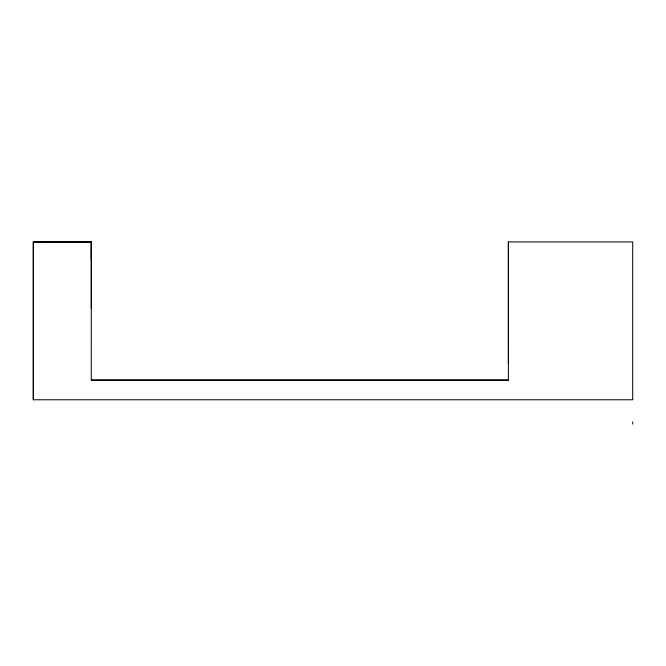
<?xml version="1.0" encoding="UTF-8"?>
<svg xmlns="http://www.w3.org/2000/svg" width="666" height="666" viewBox="0 0 666 666"><rect width="100%" height="100%" fill="white"/><g stroke="black" fill="none" stroke-linecap="round" stroke-linejoin="round"><path stroke-width="1" d="M33.3 241.933L33.3 399.767L632.7 399.767L632.7 241.933L508.358 241.933L508.391 380.111L91.267 380.111L91.292 241.941L33.3 241.941L33.3 399.767M33.325 242.033L91.334 242.049M91.267 380.111L508.391 380.111M91.309 259.091L91.292 241.941L91.309 308.225M632.7 421.861L632.7 424.067M508.399 241.933L508.399 363.47"/></g></svg>
